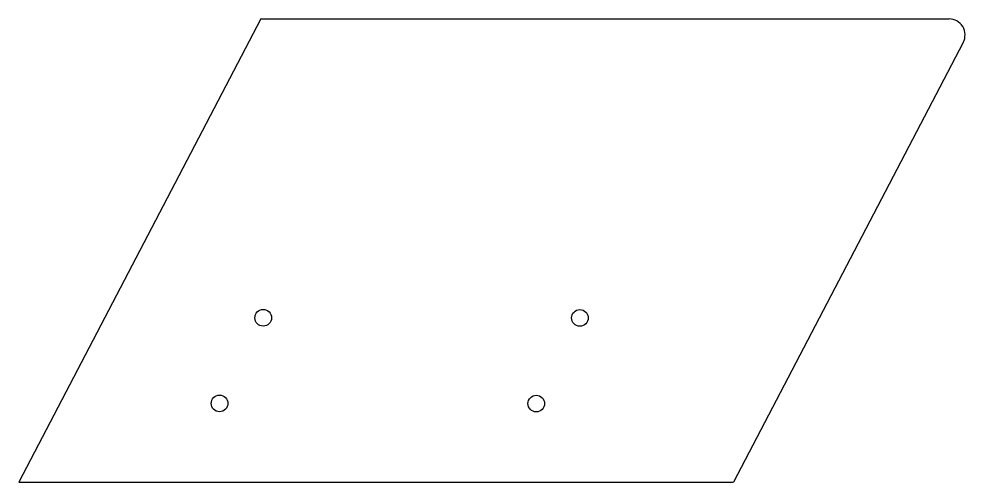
# Model space of a CAD drawing. Header units: metres. Extents: x 649 to 2125, y -556 to 166.
import ezdxf

# ---------------------------------------------------------------- set-up
doc = ezdxf.new("R2010")
doc.units = ezdxf.units.M

msp = doc.modelspace()

# ---------------------------------------------------------------- linework, layer by layer
for p, q in [((1026.8, 166.4), (649.1, -556.1)), ((1026.8, 166.4), (2100.4, 166.4)), ((2122.6, 129.8), (1764, -556.1)), ((649.1, -556.1), (1764, -556.1))]:
    msp.add_line(p, q)
for centre in [(1030.2, -299.8), (1524.4, -300.1), (962.1, -433.4), (1456.3, -433.7)]:
    msp.add_circle(centre, 13)
msp.add_arc((2100.4, 141.4), 25, 332.4029, 90)

doc.saveas('drawing.dxf')
